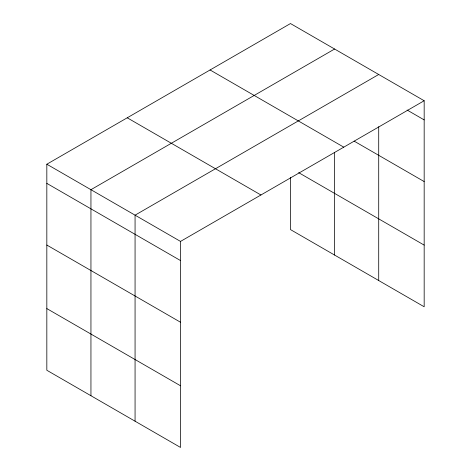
<?xml version="1.0" encoding="UTF-8"?>
<svg xmlns="http://www.w3.org/2000/svg" width="471" height="471" viewBox="0 0 471 471"><rect width="100%" height="100%" fill="white"/><g stroke="black" fill="none" stroke-linecap="round" stroke-linejoin="round"><path stroke-width="0.71" d="M424.171 100.741L290.477 23.55L46.829 164.22L46.829 370.259L180.523 447.45L180.523 241.411L424.171 100.741L424.171 306.78L290.477 229.589L290.477 177.467M334.598 49.019L90.944 189.689L90.944 395.734M378.713 74.495L135.065 215.165L135.065 421.204M407.127 110.055L424.171 119.899M354.133 141.129L424.171 181.57M210.072 69.973L343.771 147.158M298.673 172.651L424.171 245.108M127.229 117.797L260.928 194.988M46.829 164.22L180.523 241.411M46.829 183.378L180.523 260.569M46.829 245.05L180.523 322.241M46.829 308.587L180.523 385.778M378.713 126.693L378.713 280.533M334.598 152.492L334.598 255.064"/></g></svg>
